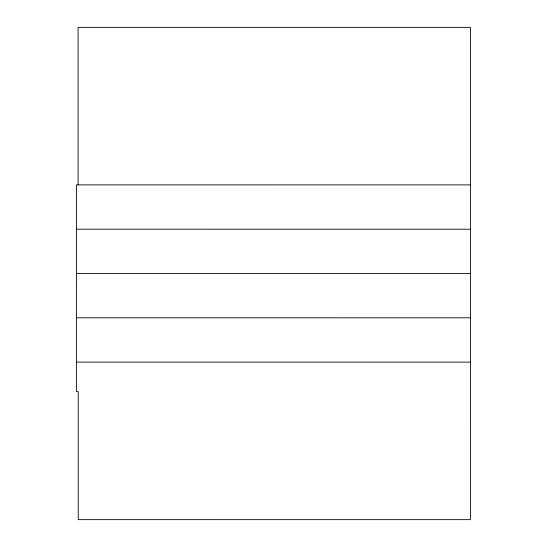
<?xml version="1.0" encoding="UTF-8"?>
<svg xmlns="http://www.w3.org/2000/svg" width="547" height="547" viewBox="0 0 547 547"><rect width="100%" height="100%" fill="white"/><g stroke="black" fill="none" stroke-linecap="round" stroke-linejoin="round"><path stroke-width="0.82" d="M78.098 184.879L78.105 27.35L470.42 27.364L470.399 519.65L78.248 519.636L78.255 391.638L76.58 391.638L76.587 184.879L470.413 184.893M76.587 229.186L470.413 229.2M76.587 273.493L470.413 273.507M76.58 317.8L470.413 317.814M76.58 362.107L470.406 362.121"/></g></svg>
